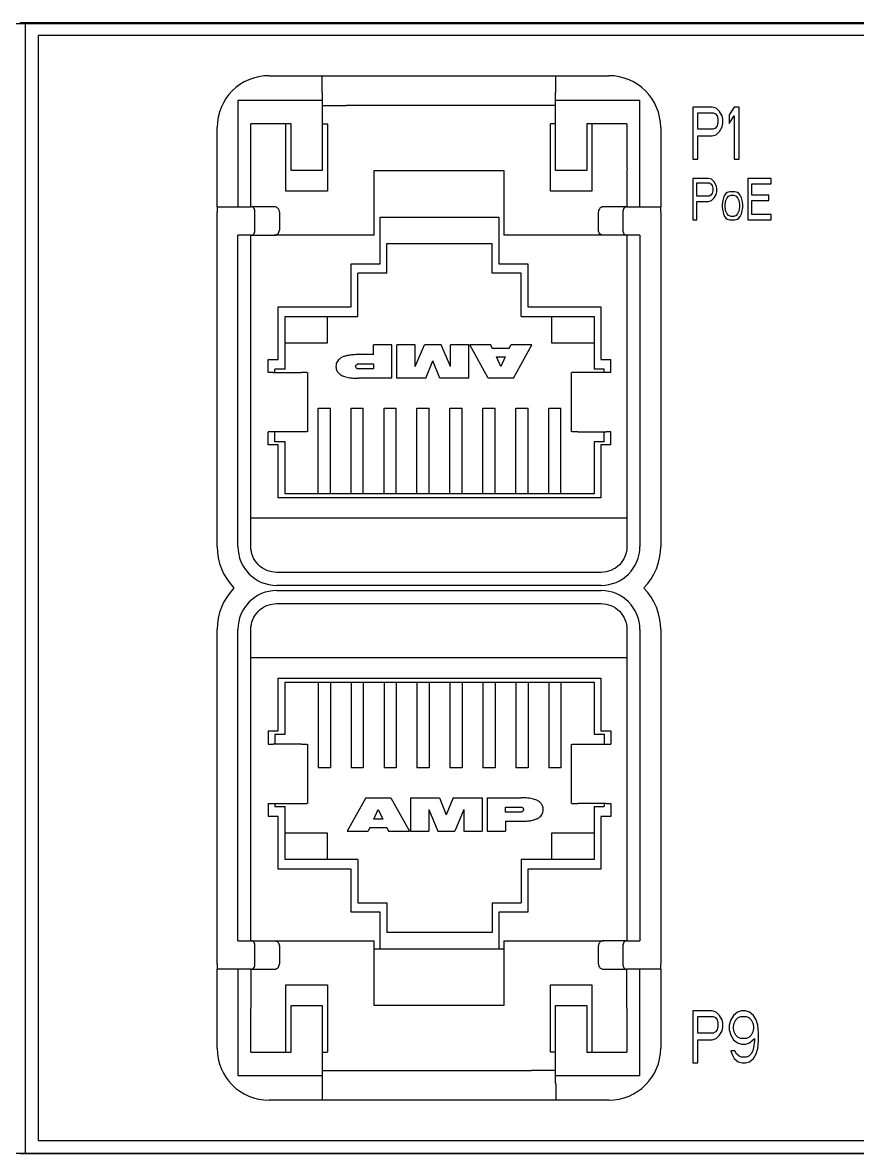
# Model space of a CAD drawing. Header units: millimetres. Extents: x 11355 to 11505, y 8083 to 8171.
# Drawn here: x 11362.181 to 11363.442, y 8103.342 to 8105.05 of the extents above; entities that cross this region are included whole.
import ezdxf

# ---------------------------------------------------------------- set-up
doc = ezdxf.new("R2010")
doc.units = ezdxf.units.MM
for name, color, linetype in [('Elem. Eléctricos - Termomagneticas', 7, 'Continuous'), ('Ordenador de Cables 1U', 7, 'Continuous'), ('SW Siemens Scalance XR324', 7, 'Continuous')]:
    doc.layers.add(name, color=color, linetype=linetype)

# ---------------------------------------------------------------- blocks, each defined once
blk = doc.blocks.new('SW Siemens Scalance XR324')
at = {"layer": 'SW Siemens Scalance XR324'}
for p, q in [((32835.364, -3475.9849), (32835.3719, -3475.9849)), ((32835.3719, -3475.9849), (32837.7185, -3475.9849)), ((32835.3719, -3475.9849), (32835.3719, -3477.693)), ((32835.3914, -3476.0045), (32835.3914, -3477.6734)), ((32837.6989, -3476.0045), (32835.3914, -3476.0045)), ((32835.7401, -3476.0652), (32835.8202, -3476.0652)), ((32835.8202, -3476.0907), (32835.8202, -3476.0652)), ((32835.8202, -3476.0652), (32835.8724, -3476.0652)), ((32835.8724, -3476.0652), (32836.121, -3476.0652)), ((32836.121, -3476.0652), (32836.1732, -3476.0652)), ((32836.1732, -3476.0652), (32836.2533, -3476.0652)), ((32836.1732, -3476.0907), (32836.1732, -3476.0652)), ((32835.8204, -3476.1025), (32835.6931, -3476.1025)), ((32835.6931, -3476.1025), (32835.6931, -3476.2043)), ((32835.8204, -3476.0907), (32835.8204, -3476.1025)), ((32835.8204, -3476.1025), (32835.8204, -3476.2082)), ((32836.173, -3476.1025), (32836.173, -3476.0907)), ((32836.3003, -3476.1025), (32836.173, -3476.1025)), ((32836.173, -3476.2082), (32836.173, -3476.1025)), ((32836.3003, -3476.2043), (32836.3003, -3476.1025)), ((32835.8204, -3476.1103), (32835.8569, -3476.1103)), ((32836.173, -3476.1103), (32836.1366, -3476.1103)), ((32836.3802, -3476.1126), (32836.3802, -3476.191)), ((32836.4096, -3476.1126), (32836.3802, -3476.1126)), ((32836.3876, -3476.121), (32836.4108, -3476.121)), ((32836.3876, -3476.146), (32836.3876, -3476.121)), ((32836.4157, -3476.1143), (32836.4096, -3476.1126)), ((32836.4108, -3476.121), (32836.4145, -3476.1226)), ((32836.4145, -3476.1226), (32836.4169, -3476.126)), ((32836.4206, -3476.1193), (32836.4157, -3476.1143)), ((32836.4243, -3476.126), (32836.4206, -3476.1193)), ((32836.4427, -3476.1126), (32836.4353, -3476.1243)), ((32836.45, -3476.1126), (32836.4427, -3476.1126)), ((32836.45, -3476.191), (32836.45, -3476.1126)), ((32835.7734, -3476.1377), (32835.7127, -3476.1377)), ((32835.7127, -3476.2043), (32835.7127, -3476.1377)), ((32835.7656, -3476.2396), (32835.7656, -3476.1377)), ((32835.7734, -3476.2082), (32835.7734, -3476.1377)), ((32835.8204, -3476.1377), (32835.8283, -3476.1377)), ((32835.8283, -3476.1377), (32835.8283, -3476.2396)), ((32836.1652, -3476.2396), (32836.1652, -3476.1377)), ((32836.173, -3476.1377), (32836.1652, -3476.1377)), ((32836.2807, -3476.1377), (32836.22, -3476.1377)), ((32836.22, -3476.1377), (32836.22, -3476.2082)), ((32836.2279, -3476.1377), (32836.2279, -3476.2396)), ((32836.2807, -3476.1377), (32836.2807, -3476.2043)), ((32836.4169, -3476.126), (32836.4182, -3476.131)), ((32836.4182, -3476.136), (32836.4169, -3476.141)), ((32836.4182, -3476.131), (32836.4182, -3476.136)), ((32836.4255, -3476.131), (32836.4243, -3476.126)), ((32836.4243, -3476.1426), (32836.4255, -3476.1376)), ((32836.4255, -3476.1376), (32836.4255, -3476.131)), ((32836.4353, -3476.1243), (32836.4353, -3476.1376)), ((32836.4353, -3476.1376), (32836.4427, -3476.126)), ((32836.4427, -3476.126), (32836.4427, -3476.191)), ((32835.6618, -3476.2043), (32835.6618, -3476.1436)), ((32836.3317, -3476.1436), (32836.3317, -3476.2043)), ((32836.4108, -3476.146), (32836.3876, -3476.146)), ((32836.3876, -3476.156), (32836.4096, -3476.156)), ((32836.3876, -3476.191), (32836.3876, -3476.156)), ((32836.4096, -3476.156), (32836.4157, -3476.1543)), ((32836.4145, -3476.1443), (32836.4108, -3476.146)), ((32836.4169, -3476.141), (32836.4145, -3476.1443)), ((32836.4157, -3476.1543), (32836.4206, -3476.1493)), ((32836.4206, -3476.1493), (32836.4243, -3476.1426)), ((32836.3802, -3476.191), (32836.3876, -3476.191)), ((32836.4427, -3476.191), (32836.45, -3476.191)), ((32835.6618, -3476.2631), (32835.6618, -3476.2043)), ((32835.6931, -3476.2043), (32835.6931, -3476.2631)), ((32835.8204, -3476.2082), (32835.7734, -3476.2082)), ((32835.8988, -3476.2082), (32836.0947, -3476.2082)), ((32835.8988, -3476.3062), (32835.8988, -3476.2082)), ((32836.0947, -3476.2082), (32836.0947, -3476.3062)), ((32836.22, -3476.2082), (32836.173, -3476.2082)), ((32836.3003, -3476.2631), (32836.3003, -3476.2043)), ((32836.3317, -3476.2043), (32836.3317, -3476.2631)), ((32836.3802, -3476.2204), (32836.3802, -3476.2831)), ((32836.4037, -3476.2204), (32836.3802, -3476.2204)), ((32836.4086, -3476.2217), (32836.4037, -3476.2204)), ((32836.4125, -3476.2257), (32836.4086, -3476.2217)), ((32836.4155, -3476.231), (32836.4125, -3476.2257)), ((32836.4635, -3476.2204), (32836.4635, -3476.2831)), ((32836.4987, -3476.2204), (32836.4635, -3476.2204)), ((32836.4987, -3476.2284), (32836.4987, -3476.2204)), ((32835.8283, -3476.2396), (32835.7656, -3476.2396)), ((32836.2279, -3476.2396), (32836.1652, -3476.2396)), ((32836.3861, -3476.227), (32836.4047, -3476.227)), ((32836.3861, -3476.247), (32836.3861, -3476.227)), ((32836.4047, -3476.227), (32836.4076, -3476.2284)), ((32836.4076, -3476.2284), (32836.4096, -3476.231)), ((32836.4096, -3476.243), (32836.4076, -3476.2457)), ((32836.4096, -3476.231), (32836.4106, -3476.235)), ((32836.4106, -3476.239), (32836.4096, -3476.243)), ((32836.4106, -3476.235), (32836.4106, -3476.239)), ((32836.4165, -3476.235), (32836.4155, -3476.231)), ((32836.4155, -3476.2444), (32836.4165, -3476.2404)), ((32836.4165, -3476.2404), (32836.4165, -3476.235)), ((32836.4302, -3476.243), (32836.4282, -3476.2457)), ((32836.4321, -3476.2417), (32836.4302, -3476.243)), ((32836.436, -3476.2404), (32836.4321, -3476.2417)), ((32836.4439, -3476.2404), (32836.436, -3476.2404)), ((32836.4478, -3476.2417), (32836.4439, -3476.2404)), ((32836.4498, -3476.243), (32836.4478, -3476.2417)), ((32836.4517, -3476.2457), (32836.4498, -3476.243)), ((32836.4693, -3476.2284), (32836.4987, -3476.2284)), ((32836.4693, -3476.2457), (32836.4693, -3476.2284)), ((32836.4047, -3476.247), (32836.3861, -3476.247)), ((32836.3861, -3476.255), (32836.4037, -3476.255)), ((32836.3861, -3476.2831), (32836.3861, -3476.255)), ((32836.4037, -3476.255), (32836.4086, -3476.2537)), ((32836.4076, -3476.2457), (32836.4047, -3476.247)), ((32836.4086, -3476.2537), (32836.4125, -3476.2497)), ((32836.4125, -3476.2497), (32836.4155, -3476.2444)), ((32836.4253, -3476.2537), (32836.4243, -3476.259)), ((32836.4243, -3476.259), (32836.4243, -3476.2644)), ((32836.4263, -3476.2497), (32836.4253, -3476.2537)), ((32836.4282, -3476.2457), (32836.4263, -3476.2497)), ((32836.4292, -3476.259), (32836.4302, -3476.2537)), ((32836.4292, -3476.2644), (32836.4292, -3476.259)), ((32836.4302, -3476.2537), (32836.4321, -3476.2497)), ((32836.4321, -3476.2497), (32836.4341, -3476.247)), ((32836.4341, -3476.247), (32836.438, -3476.2457)), ((32836.438, -3476.2457), (32836.4419, -3476.2457)), ((32836.4419, -3476.2457), (32836.4458, -3476.247)), ((32836.4458, -3476.247), (32836.4478, -3476.2497)), ((32836.4478, -3476.2497), (32836.4498, -3476.2537)), ((32836.4498, -3476.2537), (32836.4507, -3476.259)), ((32836.4507, -3476.259), (32836.4507, -3476.2644)), ((32836.4537, -3476.2497), (32836.4517, -3476.2457)), ((32836.4547, -3476.2537), (32836.4537, -3476.2497)), ((32836.4556, -3476.259), (32836.4547, -3476.2537)), ((32836.4556, -3476.2644), (32836.4556, -3476.259)), ((32836.4948, -3476.2457), (32836.4693, -3476.2457)), ((32836.4693, -3476.2537), (32836.4948, -3476.2537)), ((32836.4693, -3476.275), (32836.4693, -3476.2537)), ((32836.4948, -3476.2537), (32836.4948, -3476.2457)), ((32835.6618, -3476.2631), (32835.7134, -3476.2631)), ((32835.6618, -3476.7763), (32835.6618, -3476.2709)), ((32835.7479, -3476.2631), (32835.7134, -3476.2631)), ((32835.7189, -3476.2983), (32835.7189, -3476.2709)), ((32835.7558, -3476.2709), (32835.7558, -3476.2983)), ((32836.2376, -3476.2983), (32836.2376, -3476.2709)), ((32836.2801, -3476.2631), (32836.2455, -3476.2631)), ((32836.2745, -3476.2709), (32836.2745, -3476.2983)), ((32836.2801, -3476.2631), (32836.3317, -3476.2631)), ((32836.3317, -3476.2709), (32836.3317, -3476.7763)), ((32836.4243, -3476.2644), (32836.4263, -3476.2737)), ((32836.4263, -3476.2737), (32836.4282, -3476.2777)), ((32836.4302, -3476.2697), (32836.4292, -3476.2644)), ((32836.4321, -3476.2737), (32836.4302, -3476.2697)), ((32836.4341, -3476.2764), (32836.4321, -3476.2737)), ((32836.438, -3476.2777), (32836.4341, -3476.2764)), ((32836.4458, -3476.2764), (32836.4419, -3476.2777)), ((32836.4478, -3476.2737), (32836.4458, -3476.2764)), ((32836.4498, -3476.2697), (32836.4478, -3476.2737)), ((32836.4507, -3476.2644), (32836.4498, -3476.2697)), ((32836.4517, -3476.2777), (32836.4537, -3476.2737)), ((32836.4537, -3476.2737), (32836.4556, -3476.2644)), ((32836.4987, -3476.275), (32836.4693, -3476.275)), ((32836.4987, -3476.2831), (32836.4987, -3476.275)), ((32835.9082, -3476.2788), (32836.0873, -3476.2788)), ((32835.9082, -3476.3494), (32835.9082, -3476.2788)), ((32836.0873, -3476.2788), (32836.0873, -3476.3494)), ((32836.3802, -3476.2831), (32836.3861, -3476.2831)), ((32836.4282, -3476.2777), (32836.4302, -3476.2804)), ((32836.4302, -3476.2804), (32836.4321, -3476.2817)), ((32836.4321, -3476.2817), (32836.436, -3476.2831)), ((32836.436, -3476.2831), (32836.4439, -3476.2831)), ((32836.4419, -3476.2777), (32836.438, -3476.2777)), ((32836.4439, -3476.2831), (32836.4478, -3476.2817)), ((32836.4478, -3476.2817), (32836.4498, -3476.2804)), ((32836.4498, -3476.2804), (32836.4517, -3476.2777)), ((32836.4635, -3476.2831), (32836.4987, -3476.2831)), ((32835.6931, -3476.7763), (32835.6931, -3476.3062)), ((32835.7134, -3476.3062), (32835.6931, -3476.3062)), ((32835.7127, -3476.7763), (32835.7127, -3476.3062)), ((32835.7134, -3476.3062), (32835.7479, -3476.3062)), ((32835.8988, -3476.3062), (32835.7479, -3476.3062)), ((32836.2455, -3476.3062), (32836.0947, -3476.3062)), ((32836.2801, -3476.3062), (32836.2455, -3476.3062)), ((32836.3003, -3476.3062), (32836.2801, -3476.3062)), ((32836.2807, -3476.3062), (32836.2807, -3476.7763)), ((32836.3003, -3476.3062), (32836.3003, -3476.7763)), ((32835.9181, -3476.3186), (32836.0773, -3476.3186)), ((32835.9181, -3476.3633), (32835.9181, -3476.3186)), ((32836.0773, -3476.3633), (32836.0773, -3476.3186)), ((32835.8644, -3476.4141), (32835.8644, -3476.3494)), ((32835.8644, -3476.3494), (32835.9082, -3476.3494)), ((32836.0873, -3476.3494), (32836.1311, -3476.3494)), ((32836.1311, -3476.3494), (32836.1311, -3476.4141)), ((32835.9181, -3476.3633), (32835.8743, -3476.3633)), ((32835.8743, -3476.429), (32835.8743, -3476.3633)), ((32836.1211, -3476.3633), (32836.0773, -3476.3633)), ((32836.1211, -3476.429), (32836.1211, -3476.3633)), ((32835.7539, -3476.4141), (32835.8644, -3476.4141)), ((32835.7539, -3476.4937), (32835.7539, -3476.4141)), ((32835.7644, -3476.429), (32835.8743, -3476.429)), ((32835.7644, -3476.5086), (32835.7644, -3476.429)), ((32835.8286, -3476.4688), (32835.8286, -3476.429)), ((32836.1211, -3476.429), (32836.2311, -3476.429)), ((32836.1311, -3476.4141), (32836.2415, -3476.4141)), ((32836.1669, -3476.429), (32836.1669, -3476.4688)), ((32836.2311, -3476.429), (32836.2311, -3476.5086)), ((32836.2415, -3476.4141), (32836.2415, -3476.4937)), ((32835.7644, -3476.4688), (32835.8286, -3476.4688)), ((32835.898, -3476.4865), (32835.898, -3476.4718)), ((32835.9258, -3476.4718), (32835.898, -3476.4718)), ((32835.9258, -3476.5221), (32835.9258, -3476.4718)), ((32835.961, -3476.4718), (32835.9333, -3476.4718)), ((32835.9333, -3476.5221), (32835.9333, -3476.4718)), ((32835.961, -3476.5043), (32835.961, -3476.4718)), ((32835.961, -3476.5043), (32835.9747, -3476.4718)), ((32836.0003, -3476.4718), (32835.9747, -3476.4718)), ((32836.0141, -3476.5043), (32836.0003, -3476.4718)), ((32836.0141, -3476.5043), (32836.0141, -3476.4718)), ((32836.0417, -3476.4718), (32836.0141, -3476.4718)), ((32836.0417, -3476.5221), (32836.0417, -3476.4718)), ((32836.0712, -3476.5221), (32836.0433, -3476.4718)), ((32836.0749, -3476.4718), (32836.0433, -3476.4718)), ((32836.0774, -3476.4772), (32836.0749, -3476.4718)), ((32836.103, -3476.4772), (32836.0774, -3476.4772)), ((32836.103, -3476.4772), (32836.1054, -3476.4718)), ((32836.137, -3476.4718), (32836.1054, -3476.4718)), ((32836.1092, -3476.5221), (32836.137, -3476.4718)), ((32836.1669, -3476.4688), (32836.2311, -3476.4688)), ((32835.739, -3476.4937), (32835.7539, -3476.4937)), ((32835.739, -3476.5136), (32835.739, -3476.4937)), ((32835.898, -3476.4865), (32835.8747, -3476.4865)), ((32835.977, -3476.5221), (32835.9875, -3476.4961)), ((32835.998, -3476.5221), (32835.9875, -3476.4961)), ((32836.0903, -3476.5043), (32836.0835, -3476.4898)), ((32836.0835, -3476.4898), (32836.097, -3476.4898)), ((32836.097, -3476.4898), (32836.0903, -3476.5043)), ((32836.2415, -3476.4937), (32836.2564, -3476.4937)), ((32836.2564, -3476.5136), (32836.2564, -3476.4937)), ((32835.7463, -3476.5136), (32835.739, -3476.5136)), ((32835.7463, -3476.5136), (32835.7891, -3476.5136)), ((32835.7644, -3476.5086), (32835.749, -3476.5086)), ((32835.749, -3476.5136), (32835.749, -3476.5086)), ((32835.7987, -3476.6032), (32835.7987, -3476.5135)), ((32835.8747, -3476.5005), (32835.898, -3476.5005)), ((32835.898, -3476.508), (32835.8747, -3476.508)), ((32835.898, -3476.5005), (32835.898, -3476.508)), ((32836.1967, -3476.5135), (32836.1967, -3476.6032)), ((32836.2492, -3476.5136), (32836.2063, -3476.5136)), ((32836.2465, -3476.5086), (32836.2311, -3476.5086)), ((32836.2465, -3476.5136), (32836.2465, -3476.5086)), ((32836.2564, -3476.5136), (32836.2492, -3476.5136)), ((32835.9258, -3476.5221), (32835.8747, -3476.5221)), ((32835.977, -3476.5221), (32835.9333, -3476.5221)), ((32836.0417, -3476.5221), (32835.998, -3476.5221)), ((32836.1092, -3476.5221), (32836.0712, -3476.5221)), ((32835.8144, -3476.6967), (32835.8144, -3476.5673)), ((32835.8144, -3476.5673), (32835.8328, -3476.5673)), ((32835.8328, -3476.6967), (32835.8328, -3476.5673)), ((32835.8641, -3476.5673), (32835.8825, -3476.5673)), ((32835.8641, -3476.6967), (32835.8641, -3476.5673)), ((32835.8825, -3476.6967), (32835.8825, -3476.5673)), ((32835.9139, -3476.5673), (32835.9323, -3476.5673)), ((32835.9139, -3476.6967), (32835.9139, -3476.5673)), ((32835.9323, -3476.6967), (32835.9323, -3476.5673)), ((32835.9636, -3476.5673), (32835.9821, -3476.5673)), ((32835.9636, -3476.6967), (32835.9636, -3476.5673)), ((32835.9821, -3476.6967), (32835.9821, -3476.5673)), ((32836.0134, -3476.5673), (32836.0318, -3476.5673)), ((32836.0134, -3476.6967), (32836.0134, -3476.5673)), ((32836.0318, -3476.6967), (32836.0318, -3476.5673)), ((32836.0632, -3476.5673), (32836.0816, -3476.5673)), ((32836.0632, -3476.6967), (32836.0632, -3476.5673)), ((32836.0816, -3476.6967), (32836.0816, -3476.5673)), ((32836.1129, -3476.5673), (32836.1313, -3476.5673)), ((32836.1129, -3476.6967), (32836.1129, -3476.5673)), ((32836.1313, -3476.6967), (32836.1313, -3476.5673)), ((32836.1627, -3476.6967), (32836.1627, -3476.5673)), ((32836.1627, -3476.5673), (32836.1811, -3476.5673)), ((32836.1811, -3476.6967), (32836.1811, -3476.5673)), ((32835.7463, -3476.6031), (32835.739, -3476.6031)), ((32835.739, -3476.623), (32835.739, -3476.6031)), ((32835.7891, -3476.6031), (32835.7463, -3476.6031)), ((32835.749, -3476.6181), (32835.749, -3476.6031)), ((32835.7644, -3476.6181), (32835.749, -3476.6181)), ((32835.7644, -3476.6967), (32835.7644, -3476.6181)), ((32836.2063, -3476.6031), (32836.2492, -3476.6031)), ((32836.2311, -3476.6181), (32836.2311, -3476.6967)), ((32836.2465, -3476.6181), (32836.2311, -3476.6181)), ((32836.2465, -3476.6181), (32836.2465, -3476.6031)), ((32836.2564, -3476.6031), (32836.2492, -3476.6031)), ((32836.2564, -3476.623), (32836.2564, -3476.6031)), ((32835.7539, -3476.623), (32835.739, -3476.623)), ((32835.7539, -3476.7027), (32835.7539, -3476.623)), ((32836.2415, -3476.623), (32836.2415, -3476.7027)), ((32836.2564, -3476.623), (32836.2415, -3476.623)), ((32836.2415, -3476.7027), (32835.7539, -3476.7027)), ((32836.2311, -3476.6967), (32835.7644, -3476.6967)), ((32835.7127, -3476.7332), (32836.2807, -3476.7332)), ((32836.2416, -3476.8155), (32835.7519, -3476.8155)), ((32836.2416, -3476.8351), (32835.7519, -3476.8351)), ((32835.7519, -3476.8429), (32836.2416, -3476.8429)), ((32835.7519, -3476.8625), (32836.2416, -3476.8625)), ((32835.6618, -3477.407), (32835.6618, -3476.9017)), ((32835.6931, -3477.3718), (32835.6931, -3476.9017)), ((32835.7127, -3477.3718), (32835.7127, -3476.9017)), ((32836.2807, -3476.9017), (32836.2807, -3477.3718)), ((32836.3003, -3476.9017), (32836.3003, -3477.3718)), ((32836.3317, -3476.9017), (32836.3317, -3477.407)), ((32836.2807, -3476.9447), (32835.7127, -3476.9447)), ((32835.7539, -3476.9753), (32836.2415, -3476.9753)), ((32835.7539, -3477.0549), (32835.7539, -3476.9753)), ((32836.2415, -3476.9753), (32836.2415, -3477.0549)), ((32835.7644, -3476.9813), (32836.2311, -3476.9813)), ((32835.7644, -3477.0599), (32835.7644, -3476.9813)), ((32835.8144, -3476.9813), (32835.8144, -3477.1106)), ((32835.8328, -3476.9813), (32835.8328, -3477.1106)), ((32835.8641, -3476.9813), (32835.8641, -3477.1106)), ((32835.8825, -3476.9813), (32835.8825, -3477.1106)), ((32835.9139, -3476.9813), (32835.9139, -3477.1106)), ((32835.9323, -3476.9813), (32835.9323, -3477.1106)), ((32835.9636, -3476.9813), (32835.9636, -3477.1106)), ((32835.9821, -3476.9813), (32835.9821, -3477.1106)), ((32836.0134, -3476.9813), (32836.0134, -3477.1106)), ((32836.0318, -3476.9813), (32836.0318, -3477.1106)), ((32836.0632, -3476.9813), (32836.0632, -3477.1106)), ((32836.0816, -3476.9813), (32836.0816, -3477.1106)), ((32836.1129, -3476.9813), (32836.1129, -3477.1106)), ((32836.1313, -3476.9813), (32836.1313, -3477.1106)), ((32836.1627, -3476.9813), (32836.1627, -3477.1106)), ((32836.1811, -3476.9813), (32836.1811, -3477.1106)), ((32836.2311, -3476.9813), (32836.2311, -3477.0599)), ((32835.739, -3477.0549), (32835.7539, -3477.0549)), ((32835.739, -3477.0549), (32835.739, -3477.0748)), ((32835.749, -3477.0599), (32835.749, -3477.0748)), ((32835.749, -3477.0599), (32835.7644, -3477.0599)), ((32836.2311, -3477.0599), (32836.2465, -3477.0599)), ((32836.2415, -3477.0549), (32836.2564, -3477.0549)), ((32836.2465, -3477.0599), (32836.2465, -3477.0748)), ((32836.2564, -3477.0549), (32836.2564, -3477.0748)), ((32835.739, -3477.0748), (32835.7463, -3477.0748)), ((32835.7891, -3477.0748), (32835.7463, -3477.0748)), ((32835.7987, -3477.1644), (32835.7987, -3477.0747)), ((32836.1967, -3477.0747), (32836.1967, -3477.1644)), ((32836.2063, -3477.0748), (32836.2492, -3477.0748)), ((32836.2492, -3477.0748), (32836.2564, -3477.0748)), ((32835.8328, -3477.1106), (32835.8144, -3477.1106)), ((32835.8825, -3477.1106), (32835.8641, -3477.1106)), ((32835.9323, -3477.1106), (32835.9139, -3477.1106)), ((32835.9821, -3477.1106), (32835.9636, -3477.1106)), ((32836.0318, -3477.1106), (32836.0134, -3477.1106)), ((32836.0816, -3477.1106), (32836.0632, -3477.1106)), ((32836.1313, -3477.1106), (32836.1129, -3477.1106)), ((32836.1811, -3477.1106), (32836.1627, -3477.1106)), ((32835.739, -3477.1644), (32835.7463, -3477.1644)), ((32835.739, -3477.1644), (32835.739, -3477.1843)), ((32835.7463, -3477.1644), (32835.7891, -3477.1644)), ((32835.749, -3477.1644), (32835.749, -3477.1693)), ((32835.8863, -3477.1558), (32835.8584, -3477.2061)), ((32835.8863, -3477.1558), (32835.9243, -3477.1558)), ((32835.9243, -3477.1558), (32835.9522, -3477.2061)), ((32835.9537, -3477.1558), (32835.9537, -3477.2061)), ((32835.9537, -3477.1558), (32835.9974, -3477.1558)), ((32835.9974, -3477.1558), (32836.0079, -3477.1818)), ((32836.0184, -3477.1558), (32836.0079, -3477.1818)), ((32836.0184, -3477.1558), (32836.0622, -3477.1558)), ((32836.0622, -3477.1558), (32836.0622, -3477.2061)), ((32836.0697, -3477.1558), (32836.1208, -3477.1558)), ((32836.0697, -3477.1558), (32836.0697, -3477.2061)), ((32836.2492, -3477.1644), (32836.2063, -3477.1644)), ((32836.2465, -3477.1644), (32836.2465, -3477.1693)), ((32836.2492, -3477.1644), (32836.2564, -3477.1644)), ((32836.2564, -3477.1644), (32836.2564, -3477.1843)), ((32835.749, -3477.1693), (32835.7644, -3477.1693)), ((32835.7644, -3477.2489), (32835.7644, -3477.1693)), ((32835.8984, -3477.1881), (32835.9051, -3477.1737)), ((32835.9051, -3477.1737), (32835.912, -3477.1881)), ((32835.9814, -3477.1737), (32835.9951, -3477.2061)), ((32835.9814, -3477.1737), (32835.9814, -3477.2061)), ((32836.0345, -3477.1737), (32836.0208, -3477.2061)), ((32836.0345, -3477.1737), (32836.0345, -3477.2061)), ((32836.0975, -3477.1699), (32836.1208, -3477.1699)), ((32836.0975, -3477.1774), (32836.0975, -3477.1699)), ((32836.1208, -3477.1774), (32836.0975, -3477.1774)), ((32836.2311, -3477.1693), (32836.2311, -3477.2489)), ((32836.2311, -3477.1693), (32836.2465, -3477.1693)), ((32835.7539, -3477.1843), (32835.739, -3477.1843)), ((32835.7539, -3477.2639), (32835.7539, -3477.1843)), ((32835.912, -3477.1881), (32835.8984, -3477.1881)), ((32836.0975, -3477.1914), (32836.1208, -3477.1914)), ((32836.0975, -3477.1914), (32836.0975, -3477.2061)), ((32836.2415, -3477.1843), (32836.2415, -3477.2639)), ((32836.2564, -3477.1843), (32836.2415, -3477.1843)), ((32835.8286, -3477.2091), (32835.7644, -3477.2091)), ((32835.8286, -3477.2489), (32835.8286, -3477.2091)), ((32835.8584, -3477.2061), (32835.89, -3477.2061)), ((32835.8925, -3477.2008), (32835.89, -3477.2061)), ((32835.8925, -3477.2008), (32835.918, -3477.2008)), ((32835.918, -3477.2008), (32835.9206, -3477.2061)), ((32835.9206, -3477.2061), (32835.9522, -3477.2061)), ((32835.9537, -3477.2061), (32835.9814, -3477.2061)), ((32835.9951, -3477.2061), (32836.0208, -3477.2061)), ((32836.0345, -3477.2061), (32836.0622, -3477.2061)), ((32836.0697, -3477.2061), (32836.0975, -3477.2061)), ((32836.2311, -3477.2091), (32836.1669, -3477.2091)), ((32836.1669, -3477.2091), (32836.1669, -3477.2489)), ((32835.8743, -3477.2489), (32835.7644, -3477.2489)), ((32835.8743, -3477.2489), (32835.8743, -3477.3146)), ((32836.1211, -3477.2489), (32836.1211, -3477.3146)), ((32836.2311, -3477.2489), (32836.1211, -3477.2489)), ((32835.8644, -3477.2639), (32835.7539, -3477.2639)), ((32835.8644, -3477.3285), (32835.8644, -3477.2639)), ((32836.1311, -3477.2639), (32836.1311, -3477.3285)), ((32836.2415, -3477.2639), (32836.1311, -3477.2639)), ((32835.8743, -3477.3146), (32835.9181, -3477.3146)), ((32835.9181, -3477.3146), (32835.9181, -3477.3594)), ((32836.0773, -3477.3146), (32836.0773, -3477.3594)), ((32836.0773, -3477.3146), (32836.1211, -3477.3146)), ((32835.9082, -3477.3285), (32835.8644, -3477.3285)), ((32835.9082, -3477.3843), (32835.9082, -3477.3285)), ((32836.0873, -3477.3285), (32836.0873, -3477.3843)), ((32836.1311, -3477.3285), (32836.0873, -3477.3285)), ((32836.0773, -3477.3594), (32835.9181, -3477.3594)), ((32835.6931, -3477.3718), (32835.7134, -3477.3718)), ((32835.7134, -3477.3718), (32835.7479, -3477.3718)), ((32835.7189, -3477.407), (32835.7189, -3477.3796)), ((32835.7479, -3477.3718), (32835.8988, -3477.3718)), ((32835.7558, -3477.3796), (32835.7558, -3477.407)), ((32835.8988, -3477.4697), (32835.8988, -3477.3718)), ((32835.8988, -3477.3843), (32836.0947, -3477.3843)), ((32836.0947, -3477.3718), (32836.0947, -3477.4697)), ((32836.0947, -3477.3718), (32836.2455, -3477.3718)), ((32836.2376, -3477.407), (32836.2376, -3477.3796)), ((32836.2801, -3477.3718), (32836.2455, -3477.3718)), ((32836.2745, -3477.3796), (32836.2745, -3477.407)), ((32836.2801, -3477.3718), (32836.3003, -3477.3718)), ((32835.7134, -3477.4149), (32835.6618, -3477.4149)), ((32835.6618, -3477.4736), (32835.6618, -3477.4149)), ((32835.6931, -3477.4149), (32835.6931, -3477.4736)), ((32835.7134, -3477.4149), (32835.7479, -3477.4149)), ((32836.2455, -3477.4149), (32836.2801, -3477.4149)), ((32836.3317, -3477.4149), (32836.2801, -3477.4149)), ((32836.3003, -3477.4736), (32836.3003, -3477.4149)), ((32836.3317, -3477.4149), (32836.3317, -3477.4736)), ((32835.7656, -3477.4384), (32835.8283, -3477.4384)), ((32835.7656, -3477.5402), (32835.7656, -3477.4384)), ((32835.8283, -3477.4384), (32835.8283, -3477.5402)), ((32836.1652, -3477.4384), (32836.2279, -3477.4384)), ((32836.1652, -3477.5402), (32836.1652, -3477.4384)), ((32836.2279, -3477.4384), (32836.2279, -3477.5402)), ((32835.7734, -3477.5402), (32835.7734, -3477.4697)), ((32835.7734, -3477.4697), (32835.8204, -3477.4697)), ((32835.8204, -3477.4697), (32835.8204, -3477.5755)), ((32836.0947, -3477.4697), (32835.8988, -3477.4697)), ((32836.173, -3477.4697), (32836.22, -3477.4697)), ((32836.173, -3477.5755), (32836.173, -3477.4697)), ((32836.22, -3477.4697), (32836.22, -3477.5402)), ((32835.6618, -3477.5343), (32835.6618, -3477.4736)), ((32835.6931, -3477.4736), (32835.6931, -3477.5755)), ((32835.7127, -3477.5402), (32835.7127, -3477.4736)), ((32836.2807, -3477.4736), (32836.2807, -3477.5402)), ((32836.3003, -3477.5755), (32836.3003, -3477.4736)), ((32836.3317, -3477.4736), (32836.3317, -3477.5343)), ((32836.3802, -3477.4779), (32836.3802, -3477.5563)), ((32836.4096, -3477.4779), (32836.3802, -3477.4779)), ((32836.3876, -3477.4863), (32836.4108, -3477.4863)), ((32836.3876, -3477.5113), (32836.3876, -3477.4863)), ((32836.4157, -3477.4796), (32836.4096, -3477.4779)), ((32836.4108, -3477.4863), (32836.4145, -3477.4879)), ((32836.4145, -3477.4879), (32836.4169, -3477.4913)), ((32836.4206, -3477.4846), (32836.4157, -3477.4796)), ((32836.4243, -3477.4913), (32836.4206, -3477.4846)), ((32836.4414, -3477.4846), (32836.4378, -3477.4913)), ((32836.4476, -3477.4796), (32836.4414, -3477.4846)), ((32836.4451, -3477.4913), (32836.4488, -3477.4879)), ((32836.4537, -3477.4779), (32836.4476, -3477.4796)), ((32836.4488, -3477.4879), (32836.4525, -3477.4863)), ((32836.4525, -3477.4863), (32836.461, -3477.4863)), ((32836.4598, -3477.4779), (32836.4537, -3477.4779)), ((32836.4659, -3477.4796), (32836.4598, -3477.4779)), ((32836.461, -3477.4863), (32836.4647, -3477.4879)), ((32836.4647, -3477.4879), (32836.4684, -3477.4913)), ((32836.472, -3477.4846), (32836.4659, -3477.4796)), ((32836.4757, -3477.4913), (32836.472, -3477.4846)), ((32836.4169, -3477.5063), (32836.4145, -3477.5096)), ((32836.4169, -3477.4913), (32836.4182, -3477.4963)), ((32836.4182, -3477.5013), (32836.4169, -3477.5063)), ((32836.4182, -3477.4963), (32836.4182, -3477.5013)), ((32836.4255, -3477.4963), (32836.4243, -3477.4913)), ((32836.4243, -3477.5079), (32836.4255, -3477.5029)), ((32836.4255, -3477.5029), (32836.4255, -3477.4963)), ((32836.4378, -3477.4913), (32836.4353, -3477.4996)), ((32836.4353, -3477.4996), (32836.4353, -3477.5063)), ((32836.4353, -3477.5063), (32836.4378, -3477.5146)), ((32836.4414, -3477.5013), (32836.4427, -3477.4963)), ((32836.4414, -3477.5046), (32836.4414, -3477.5013)), ((32836.4427, -3477.5096), (32836.4414, -3477.5046)), ((32836.4427, -3477.4963), (32836.4451, -3477.4913)), ((32836.4684, -3477.4913), (32836.4708, -3477.4963)), ((32836.4708, -3477.4963), (32836.472, -3477.5013)), ((32836.472, -3477.5046), (32836.4708, -3477.5096)), ((32836.472, -3477.5013), (32836.472, -3477.5046)), ((32836.4782, -3477.4996), (32836.4757, -3477.4913)), ((32836.4794, -3477.5113), (32836.4782, -3477.4996)), ((32836.4108, -3477.5113), (32836.3876, -3477.5113)), ((32836.3876, -3477.5213), (32836.4096, -3477.5213)), ((32836.3876, -3477.5563), (32836.3876, -3477.5213)), ((32836.4096, -3477.5213), (32836.4157, -3477.5196)), ((32836.4145, -3477.5096), (32836.4108, -3477.5113)), ((32836.4157, -3477.5196), (32836.4206, -3477.5146)), ((32836.4206, -3477.5146), (32836.4243, -3477.5079)), ((32836.4378, -3477.5146), (32836.4414, -3477.5213)), ((32836.4414, -3477.5213), (32836.4476, -3477.5263)), ((32836.4451, -3477.5146), (32836.4427, -3477.5096)), ((32836.4488, -3477.5179), (32836.4451, -3477.5146)), ((32836.4525, -3477.5196), (32836.4488, -3477.5179)), ((32836.461, -3477.5196), (32836.4525, -3477.5196)), ((32836.4647, -3477.5179), (32836.461, -3477.5196)), ((32836.4684, -3477.5146), (32836.4647, -3477.5179)), ((32836.4659, -3477.5263), (32836.4733, -3477.5196)), ((32836.4708, -3477.5096), (32836.4684, -3477.5146)), ((32836.4733, -3477.5229), (32836.472, -3477.5329)), ((32836.4733, -3477.5196), (32836.4733, -3477.5229)), ((32836.4782, -3477.5346), (32836.4794, -3477.5229)), ((32836.4794, -3477.5229), (32836.4794, -3477.5113)), ((32835.7127, -3477.5402), (32835.7734, -3477.5402)), ((32835.8204, -3477.5402), (32835.8283, -3477.5402)), ((32836.173, -3477.5402), (32836.1652, -3477.5402)), ((32836.22, -3477.5402), (32836.2807, -3477.5402)), ((32836.4378, -3477.5379), (32836.439, -3477.5429)), ((32836.4439, -3477.5379), (32836.4378, -3477.5379)), ((32836.4463, -3477.5429), (32836.4439, -3477.5379)), ((32836.4476, -3477.5263), (32836.4537, -3477.5279)), ((32836.4537, -3477.5279), (32836.4598, -3477.5279)), ((32836.4598, -3477.5279), (32836.4659, -3477.5263)), ((32836.4708, -3477.5379), (32836.4684, -3477.5429)), ((32836.472, -3477.5329), (32836.4708, -3477.5379)), ((32836.4757, -3477.5429), (32836.4782, -3477.5346)), ((32836.3802, -3477.5563), (32836.3876, -3477.5563)), ((32836.439, -3477.5429), (32836.4427, -3477.5496)), ((32836.4427, -3477.5496), (32836.4488, -3477.5546)), ((32836.45, -3477.5463), (32836.4463, -3477.5429)), ((32836.4488, -3477.5546), (32836.4549, -3477.5563)), ((32836.4537, -3477.5479), (32836.45, -3477.5463)), ((32836.461, -3477.5479), (32836.4537, -3477.5479)), ((32836.4549, -3477.5563), (32836.4598, -3477.5563)), ((32836.4598, -3477.5563), (32836.4659, -3477.5546)), ((32836.4647, -3477.5463), (32836.461, -3477.5479)), ((32836.4684, -3477.5429), (32836.4647, -3477.5463)), ((32836.4659, -3477.5546), (32836.472, -3477.5496)), ((32836.472, -3477.5496), (32836.4757, -3477.5429)), ((32835.8204, -3477.5676), (32835.8568, -3477.5676)), ((32836.173, -3477.5676), (32836.1366, -3477.5676)), ((32835.6931, -3477.5755), (32835.8204, -3477.5755)), ((32835.8202, -3477.5873), (32835.8202, -3477.6127)), ((32835.8204, -3477.5755), (32835.8204, -3477.5873)), ((32836.173, -3477.5873), (32836.173, -3477.5755)), ((32836.173, -3477.5755), (32836.3003, -3477.5755)), ((32836.1732, -3477.5873), (32836.1732, -3477.6127)), ((32835.8202, -3477.6127), (32835.7401, -3477.6127)), ((32835.8724, -3477.6127), (32835.8202, -3477.6127)), ((32836.121, -3477.6127), (32835.8724, -3477.6127)), ((32836.1732, -3477.6127), (32836.121, -3477.6127)), ((32836.2533, -3477.6127), (32836.1732, -3477.6127)), ((32835.3914, -3477.6734), (32837.6989, -3477.6734)), ((32849.5173, -3477.693), (32832.2013, -3477.693)), ((32835.364, -3477.693), (32835.3719, -3477.693)), ((32835.3719, -3477.693), (32837.7185, -3477.693))]:
    blk.add_line(p, q, dxfattribs=at)
for centre, radius, start, end in [((32835.7401, -3476.1436), 0.0784, 90, 180), ((32836.2533, -3476.1436), 0.0784, 0, 90), ((32835.7131, -3476.268), 0.00491, 32.0753, 87.2018), ((32836.2803, -3476.3013), 0.00491, 212.0742, 267.2024), ((32835.7519, -3476.7763), 0.0901, 180, 224.0792), ((32835.7519, -3476.7763), 0.0588, 180, 270), ((32836.2416, -3476.7763), 0.0588, 270, 360), ((32836.2416, -3476.7763), 0.0901, 315.9208, 0), ((32835.7519, -3476.9017), 0.0901, 135.9208, 180), ((32836.2416, -3476.9017), 0.0901, 0, 44.0792), ((32835.7519, -3476.9017), 0.0588, 90, 180), ((32836.2416, -3476.9017), 0.0588, 0, 90), ((32835.7131, -3477.3767), 0.00491, 32.0756, 87.2031), ((32836.2803, -3477.41), 0.00491, 212.0723, 267.2027), ((32835.7401, -3477.5343), 0.0784, 180, 270), ((32836.2533, -3477.5343), 0.0784, 270, 0)]:
    blk.add_arc(centre, radius, start, end, dxfattribs=at)
for points, knots in [([(32836.1366, -3476.1103), (32836.1349, -3476.1103), (32836.1316, -3476.1103), (32836.1262, -3476.1103), (32836.1206, -3476.1103), (32836.1147, -3476.1103), (32836.1055, -3476.1103), (32836.0925, -3476.1103), (32836.0749, -3476.1103), (32836.0562, -3476.1103), (32836.0304, -3476.1103), (32835.9967, -3476.1103), (32835.963, -3476.1103), (32835.9372, -3476.1103), (32835.9186, -3476.1103), (32835.901, -3476.1103), (32835.8864, -3476.1103), (32835.8747, -3476.1103), (32835.8653, -3476.1103), (32835.8597, -3476.1103), (32835.8568, -3476.1103)], [0, 0, 0, 0, 0.025072, 0.050065, 0.075031, 0.100024, 0.125096, 0.18755, 0.250136, 0.312589, 0.375176, 0.500009, 0.624843, 0.687296, 0.749883, 0.812336, 0.874923, 0.916605, 0.958216, 1, 1, 1, 1]), ([(32835.7127, -3476.2631), (32835.7127, -3476.2618), (32835.7127, -3476.2593), (32835.7127, -3476.2552), (32835.7127, -3476.2509), (32835.7127, -3476.2464), (32835.7127, -3476.2416), (32835.7127, -3476.2349), (32835.7127, -3476.2263), (32835.7127, -3476.2154), (32835.7127, -3476.208), (32835.7127, -3476.2043)], [0, 0, 0, 0, 0.084103, 0.167348, 0.250153, 0.33294, 0.416133, 0.50015, 0.667191, 0.832676, 1, 1, 1, 1]), ([(32836.2808, -3476.2043), (32836.2807, -3476.2154), (32836.2807, -3476.2265), (32836.2807, -3476.2467), (32836.2807, -3476.2558), (32836.2807, -3476.2631)], [0, 0, 0, 0, 0.5, 0.5, 1, 1, 1, 1]), ([(32835.6618, -3476.2631), (32835.6618, -3476.2631), (32835.6618, -3476.2639), (32835.6618, -3476.2668), (32835.6618, -3476.2689), (32835.6618, -3476.2709)], [0, 0, 0, 0, 0.5, 0.5, 1, 1, 1, 1]), ([(32835.7558, -3476.2709), (32835.7557, -3476.2704), (32835.7557, -3476.2692), (32835.755, -3476.2672), (32835.7536, -3476.2653), (32835.7512, -3476.2635), (32835.7492, -3476.2633), (32835.7479, -3476.2631)], [0, 0, 0, 0, 0.134914, 0.295228, 0.501046, 0.698231, 1, 1, 1, 1]), ([(32836.2455, -3476.2631), (32836.245, -3476.2631), (32836.244, -3476.2632), (32836.2425, -3476.2636), (32836.2411, -3476.2643), (32836.2396, -3476.2656), (32836.2381, -3476.2677), (32836.2378, -3476.2698), (32836.2376, -3476.2709)], [0, 0, 0, 0, 0.127479, 0.240625, 0.371618, 0.501288, 0.717062, 1, 1, 1, 1]), ([(32836.2801, -3476.2631), (32836.2797, -3476.2631), (32836.2789, -3476.2632), (32836.278, -3476.2636), (32836.2772, -3476.2642), (32836.2766, -3476.2648), (32836.2757, -3476.266), (32836.2747, -3476.268), (32836.2746, -3476.2701), (32836.2745, -3476.2709)], [0, 0, 0, 0, 0.134141, 0.251498, 0.35178, 0.435003, 0.501435, 0.790806, 1, 1, 1, 1]), ([(32836.3317, -3476.2709), (32836.3317, -3476.2689), (32836.3317, -3476.2668), (32836.3317, -3476.2639), (32836.3317, -3476.2631), (32836.3317, -3476.2631)], [0, 0, 0, 0, 0.5, 0.5, 1, 1, 1, 1]), ([(32835.7134, -3476.3062), (32835.7137, -3476.3061), (32835.7145, -3476.3061), (32835.7155, -3476.3056), (32835.7162, -3476.3051), (32835.7168, -3476.3045), (32835.7177, -3476.3033), (32835.7187, -3476.3012), (32835.7189, -3476.2992), (32835.7189, -3476.2983)], [0, 0, 0, 0, 0.134141, 0.251498, 0.35178, 0.435003, 0.501435, 0.790806, 1, 1, 1, 1]), ([(32835.7479, -3476.3062), (32835.7485, -3476.3061), (32835.7495, -3476.3061), (32835.7509, -3476.3056), (32835.7523, -3476.3049), (32835.7538, -3476.3037), (32835.7554, -3476.3016), (32835.7556, -3476.2995), (32835.7558, -3476.2983)], [0, 0, 0, 0, 0.127479, 0.240625, 0.371618, 0.501288, 0.717062, 1, 1, 1, 1]), ([(32836.2455, -3476.3062), (32836.2434, -3476.3062), (32836.2414, -3476.3053), (32836.2385, -3476.3024), (32836.2376, -3476.3004), (32836.2376, -3476.2983)], [0, 0, 0, 0, 0.5, 0.5, 1, 1, 1, 1]), ([(32835.8747, -3476.4865), (32835.8723, -3476.4865), (32835.8679, -3476.4866), (32835.8617, -3476.4872), (32835.8563, -3476.4883), (32835.8517, -3476.4898), (32835.8479, -3476.4918), (32835.8449, -3476.4942), (32835.8427, -3476.4972), (32835.8414, -3476.5006), (32835.8413, -3476.503), (32835.8412, -3476.5043)], [0, 0, 0, 0, 0.166127, 0.313451, 0.443029, 0.556411, 0.65591, 0.744927, 0.828156, 0.911279, 1, 1, 1, 1]), ([(32835.7977, -3476.5136), (32835.7979, -3476.5136), (32835.7984, -3476.5136), (32835.7928, -3476.5136), (32835.7891, -3476.5136)], [0, 0, 0, 0, 0.353988, 1, 1, 1, 1]), ([(32835.8412, -3476.5043), (32835.8413, -3476.5052), (32835.8413, -3476.5071), (32835.8421, -3476.5097), (32835.8432, -3476.5121), (32835.8449, -3476.5143), (32835.847, -3476.5161), (32835.8496, -3476.5178), (32835.8527, -3476.5191), (32835.8562, -3476.5202), (32835.8602, -3476.5211), (32835.8646, -3476.5217), (32835.8695, -3476.522), (32835.8729, -3476.5221), (32835.8747, -3476.5221)], [0, 0, 0, 0, 0.067462, 0.131009, 0.192936, 0.255713, 0.321716, 0.392999, 0.471201, 0.557568, 0.653027, 0.758264, 0.873793, 1, 1, 1, 1]), ([(32835.8747, -3476.508), (32835.8743, -3476.508), (32835.8737, -3476.5079), (32835.8728, -3476.5075), (32835.8719, -3476.5068), (32835.8711, -3476.5057), (32835.8709, -3476.5043), (32835.8711, -3476.5028), (32835.872, -3476.5016), (32835.8732, -3476.5007), (32835.8742, -3476.5006), (32835.8747, -3476.5005)], [0, 0, 0, 0, 0.084925, 0.166497, 0.250394, 0.373872, 0.500317, 0.623771, 0.7502, 0.872914, 1, 1, 1, 1]), ([(32836.2063, -3476.5136), (32836.2027, -3476.5136), (32836.197, -3476.5136), (32836.1976, -3476.5136), (32836.1977, -3476.5136)], [0, 0, 0, 0, 0.646012, 1, 1, 1, 1]), ([(32835.7977, -3476.6031), (32835.7979, -3476.6031), (32835.7984, -3476.6031), (32835.7928, -3476.6031), (32835.7891, -3476.6031)], [0, 0, 0, 0, 0.353988, 1, 1, 1, 1]), ([(32836.2063, -3476.6031), (32836.2027, -3476.6031), (32836.197, -3476.6031), (32836.1976, -3476.6031), (32836.1977, -3476.6031)], [0, 0, 0, 0, 0.646012, 1, 1, 1, 1]), ([(32835.7519, -3476.8155), (32835.7416, -3476.8155), (32835.7314, -3476.8112), (32835.7169, -3476.7967), (32835.7127, -3476.7865), (32835.7127, -3476.7763)], [0, 0, 0, 0, 0.5, 0.5, 1, 1, 1, 1]), ([(32836.2807, -3476.7763), (32836.2807, -3476.7865), (32836.2765, -3476.7967), (32836.262, -3476.8112), (32836.2518, -3476.8155), (32836.2416, -3476.8155)], [0, 0, 0, 0, 0.5, 0.5, 1, 1, 1, 1]), ([(32835.7127, -3476.9017), (32835.7127, -3476.8914), (32835.7169, -3476.8812), (32835.7314, -3476.8667), (32835.7416, -3476.8625), (32835.7519, -3476.8625)], [0, 0, 0, 0, 0.5, 0.5, 1, 1, 1, 1]), ([(32836.2416, -3476.8625), (32836.2518, -3476.8625), (32836.262, -3476.8667), (32836.2765, -3476.8812), (32836.2807, -3476.8914), (32836.2807, -3476.9017)], [0, 0, 0, 0, 0.5, 0.5, 1, 1, 1, 1]), ([(32835.7891, -3477.0748), (32835.7928, -3477.0748), (32835.7984, -3477.0748), (32835.7979, -3477.0748), (32835.7977, -3477.0748)], [0, 0, 0, 0, 0.646012, 1, 1, 1, 1]), ([(32836.1977, -3477.0748), (32836.1976, -3477.0748), (32836.197, -3477.0748), (32836.2027, -3477.0748), (32836.2063, -3477.0748)], [0, 0, 0, 0, 0.353988, 1, 1, 1, 1]), ([(32835.7891, -3477.1644), (32835.7928, -3477.1644), (32835.7984, -3477.1644), (32835.7979, -3477.1644), (32835.7977, -3477.1644)], [0, 0, 0, 0, 0.646012, 1, 1, 1, 1]), ([(32836.1542, -3477.1737), (32836.1542, -3477.1727), (32836.1541, -3477.1709), (32836.1534, -3477.1682), (32836.1522, -3477.1658), (32836.1506, -3477.1637), (32836.1484, -3477.1618), (32836.1458, -3477.1602), (32836.1428, -3477.1588), (32836.1393, -3477.1577), (32836.1353, -3477.1569), (32836.1309, -3477.1563), (32836.126, -3477.1559), (32836.1226, -3477.1559), (32836.1208, -3477.1558)], [0, 0, 0, 0, 0.067462, 0.131009, 0.192936, 0.255713, 0.321716, 0.392999, 0.471201, 0.557568, 0.653027, 0.758264, 0.873793, 1, 1, 1, 1]), ([(32836.1977, -3477.1644), (32836.1976, -3477.1644), (32836.197, -3477.1644), (32836.2027, -3477.1644), (32836.2063, -3477.1644)], [0, 0, 0, 0, 0.353988, 1, 1, 1, 1]), ([(32836.1208, -3477.1699), (32836.1211, -3477.17), (32836.1218, -3477.17), (32836.1227, -3477.1704), (32836.1236, -3477.1711), (32836.1243, -3477.1722), (32836.1246, -3477.1737), (32836.1243, -3477.1751), (32836.1235, -3477.1764), (32836.1223, -3477.1773), (32836.1213, -3477.1774), (32836.1208, -3477.1774)], [0, 0, 0, 0, 0.084925, 0.166497, 0.250394, 0.373872, 0.500317, 0.623771, 0.7502, 0.872914, 1, 1, 1, 1]), ([(32836.1208, -3477.1914), (32836.1231, -3477.1914), (32836.1275, -3477.1913), (32836.1338, -3477.1907), (32836.1392, -3477.1896), (32836.1438, -3477.1881), (32836.1476, -3477.1862), (32836.1506, -3477.1837), (32836.1527, -3477.1808), (32836.154, -3477.1774), (32836.1542, -3477.1749), (32836.1542, -3477.1737)], [0, 0, 0, 0, 0.166127, 0.313451, 0.443029, 0.556411, 0.65591, 0.744927, 0.828156, 0.911279, 1, 1, 1, 1]), ([(32835.7479, -3477.3718), (32835.75, -3477.3718), (32835.752, -3477.3726), (32835.7549, -3477.3755), (32835.7558, -3477.3775), (32835.7558, -3477.3796)], [0, 0, 0, 0, 0.5, 0.5, 1, 1, 1, 1]), ([(32836.2455, -3477.3718), (32836.245, -3477.3718), (32836.244, -3477.3719), (32836.2425, -3477.3723), (32836.2411, -3477.373), (32836.2396, -3477.3742), (32836.2381, -3477.3764), (32836.2378, -3477.3784), (32836.2376, -3477.3796)], [0, 0, 0, 0, 0.127479, 0.240625, 0.371618, 0.501288, 0.717062, 1, 1, 1, 1]), ([(32836.2801, -3477.3718), (32836.2797, -3477.3718), (32836.2789, -3477.3719), (32836.278, -3477.3723), (32836.2772, -3477.3729), (32836.2766, -3477.3735), (32836.2757, -3477.3747), (32836.2747, -3477.3767), (32836.2746, -3477.3787), (32836.2745, -3477.3796)], [0, 0, 0, 0, 0.134141, 0.251498, 0.35178, 0.435003, 0.501435, 0.790806, 1, 1, 1, 1]), ([(32835.6618, -3477.407), (32835.6618, -3477.4091), (32835.6618, -3477.4111), (32835.6618, -3477.414), (32835.6618, -3477.4149), (32835.6618, -3477.4149)], [0, 0, 0, 0, 0.5, 0.5, 1, 1, 1, 1]), ([(32835.7127, -3477.4148), (32835.7127, -3477.4161), (32835.7127, -3477.4186), (32835.7127, -3477.4227), (32835.7127, -3477.427), (32835.7127, -3477.4316), (32835.7127, -3477.4364), (32835.7127, -3477.443), (32835.7127, -3477.4517), (32835.7127, -3477.4625), (32835.7127, -3477.4699), (32835.7127, -3477.4736)], [0, 0, 0, 0, 0.084105, 0.167351, 0.250156, 0.332942, 0.416134, 0.50015, 0.667188, 0.832673, 1, 1, 1, 1]), ([(32835.7134, -3477.4149), (32835.7137, -3477.4148), (32835.7145, -3477.4148), (32835.7155, -3477.4143), (32835.7162, -3477.4138), (32835.7168, -3477.4132), (32835.7177, -3477.412), (32835.7187, -3477.4099), (32835.7189, -3477.4079), (32835.7189, -3477.407)], [0, 0, 0, 0, 0.134141, 0.251498, 0.35178, 0.435003, 0.501435, 0.790806, 1, 1, 1, 1]), ([(32835.7479, -3477.4149), (32835.7485, -3477.4148), (32835.7495, -3477.4148), (32835.7509, -3477.4143), (32835.7523, -3477.4136), (32835.7538, -3477.4124), (32835.7554, -3477.4102), (32835.7556, -3477.4082), (32835.7558, -3477.407)], [0, 0, 0, 0, 0.127479, 0.240625, 0.371618, 0.501288, 0.717062, 1, 1, 1, 1]), ([(32836.2376, -3477.407), (32836.2377, -3477.4076), (32836.2378, -3477.4088), (32836.2385, -3477.4107), (32836.2398, -3477.4126), (32836.2422, -3477.4144), (32836.2442, -3477.4147), (32836.2455, -3477.4149)], [0, 0, 0, 0, 0.134914, 0.295228, 0.501046, 0.698231, 1, 1, 1, 1]), ([(32836.2807, -3477.4736), (32836.2807, -3477.4718), (32836.2807, -3477.4681), (32836.2807, -3477.4625), (32836.2807, -3477.4571), (32836.2807, -3477.4518), (32836.2807, -3477.4465), (32836.2807, -3477.4396), (32836.2807, -3477.4315), (32836.2807, -3477.4225), (32836.2807, -3477.4174), (32836.2807, -3477.4148)], [0, 0, 0, 0, 0.084063, 0.167284, 0.25008, 0.332875, 0.416094, 0.500154, 0.667126, 0.832611, 1, 1, 1, 1]), ([(32836.3317, -3477.4149), (32836.3317, -3477.4149), (32836.3317, -3477.414), (32836.3317, -3477.4111), (32836.3317, -3477.4091), (32836.3317, -3477.407)], [0, 0, 0, 0, 0.5, 0.5, 1, 1, 1, 1]), ([(32835.8568, -3477.5676), (32835.8585, -3477.5676), (32835.8619, -3477.5676), (32835.8672, -3477.5676), (32835.8728, -3477.5676), (32835.8787, -3477.5676), (32835.8879, -3477.5676), (32835.901, -3477.5676), (32835.9186, -3477.5676), (32835.9372, -3477.5676), (32835.963, -3477.5676), (32835.9967, -3477.5676), (32836.0304, -3477.5676), (32836.0562, -3477.5676), (32836.0748, -3477.5676), (32836.0925, -3477.5676), (32836.107, -3477.5676), (32836.1187, -3477.5676), (32836.1281, -3477.5676), (32836.1338, -3477.5676), (32836.1366, -3477.5676)], [0, 0, 0, 0, 0.025072, 0.050065, 0.075031, 0.100024, 0.125096, 0.18755, 0.250136, 0.312589, 0.375176, 0.500009, 0.624843, 0.687296, 0.749883, 0.812336, 0.874923, 0.916605, 0.958216, 1, 1, 1, 1])]:
    blk.add_open_spline(points, degree=3, knots=knots, dxfattribs=at)
for points in [[(32835.7189, -3476.2709), (32835.7189, -3476.2688), (32835.7183, -3476.2668), (32835.7173, -3476.2654)], [(32836.2745, -3476.2983), (32836.2745, -3476.3004), (32836.2751, -3476.3024), (32836.2761, -3476.3039)], [(32835.7189, -3477.3796), (32835.7189, -3477.3775), (32835.7183, -3477.3755), (32835.7173, -3477.3741)], [(32836.2745, -3477.407), (32836.2745, -3477.4091), (32836.2751, -3477.4111), (32836.2761, -3477.4126)]]:
    blk.add_open_spline(points, degree=3, dxfattribs=at)
blk = doc.blocks.new('Ordenador de Cables 1U')
at = {"layer": 'Ordenador de Cables 1U'}
blk.add_line((12.9333, -1.7363), (-4.2738, -1.7363), dxfattribs=at)

msp = doc.modelspace()

# ---------------------------------------------------------------- block references
msp.add_blockref('SW Siemens Scalance XR324', (-21473.1871, 11581.0352))
at = {"layer": 'Elem. Eléctricos - Termomagneticas', "color": 7}
msp.add_blockref('Ordenador de Cables 1U', (11363.4302, 8106.7845), dxfattribs=at)

doc.saveas('drawing.dxf')
